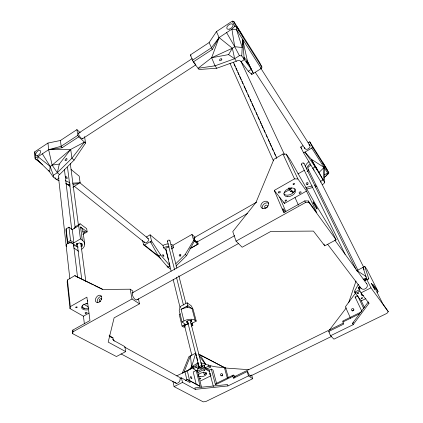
<?xml version="1.0" encoding="UTF-8"?>
<svg xmlns="http://www.w3.org/2000/svg" width="423" height="423" viewBox="0 0 423 423"><rect width="100%" height="100%" fill="white"/><g stroke="black" fill="none" stroke-linecap="round" stroke-linejoin="round"><path stroke-width="0.63" d="M248.264 71.238L251.31 69.314L241.75 55.899L242.659 39.307L247.503 61.361L253.382 73.454L251.859 74.416L248.264 71.238L241.099 61.689A3.664 2.94 -30.3 0 0 236.362 61.213L216.756 68.251L198.995 69.499L193.29 61.906L190.324 54.948L209.099 42.586L216.444 31.614L232.264 21.15L233.708 21.33L259.341 61.948L261.937 67.13L261.218 68.521L253.382 73.454L247.503 61.361L243.828 57.063M80.248 132.669L76.917 129.634L60.441 140.484L47.968 143.064L34.786 151.783L35.183 158.72L42.712 164.7M34.786 151.783L35.183 158.72L39.73 161.739M322.252 184.571L323.886 183.661L324.626 182.25L323.13 179.96L324.087 167.466L311.307 159.222L304.935 152.074L303.598 152.846L320.581 181.393A2.882 1.792 -26.4 0 1 320.745 182.329M42.342 153.829L50.163 166.398L49.681 171.881L37.732 160.148L37.964 156.711L48.64 149.694L61.145 146.273L77.779 135.376L76.917 129.634M59.046 180.711L56.629 179.664L53.203 176.967L53.361 175.281L50.163 166.398L37.964 156.711L35.252 157.647M356.816 270.657L364.795 266.453L367.116 269.768L378.067 291.447L377.126 292.716M81.861 249.179A10.718 6.742 -6.8 0 0 82.305 240.232L80.444 238.91L73.919 242.839L72.291 229.578L68.954 227.183L66.152 228.896L65.972 230.318L67.484 243.627A3.765 2.369 -6.5 0 0 66.485 246.503M73.401 245.832A3.765 2.369 -6.5 0 0 73.285 244.023L72.037 243.162A3.765 2.369 -6.5 0 0 68.288 243.214L67.458 243.606L67.669 242.21L66.152 228.896M78.313 247.127L76.05 246.297L76.341 244.087L79.482 242.913L82.311 243.971L81.999 246.175L80.957 246.561M137.2 299.347A4.182 1.713 61.2 0 1 133.515 297.501A4.182 1.713 61.2 0 1 133.007 292.51L132.7 290.897L130.199 289.205L102.969 289.432L74.845 275.627L67.442 279.952L67.162 281.982L70.028 308.6L83.437 316.198L84.383 323.875M70.028 308.6L70.329 306.606L67.442 279.952M70.329 306.606L86.9 297.163L89.962 320.544L72.872 330.056L72.73 333.71L116.441 356.536L125.71 351.608L124.875 346.643L113.327 340.277L112.952 337.861L109.589 335.989M72.73 333.71L72.872 330.056M53.361 175.281L57.327 172.737L59.32 164.066L70.71 149.419L84.468 142.086L85.578 143.085L74.115 160.095L59.601 174.556A3.416 2.427 -3.4 0 0 58.474 176.888M198.049 363.288L197.7 363.22L198.186 362.707L191.54 366.905L190.477 355.822L183.899 372.346L182.302 373.155L188.965 356.594L195.775 353.105L191.54 366.905L189.002 369.839L176.782 375.83M250.934 375.201A3.252 0.957 64.6 0 1 249.776 375.476A3.252 0.957 64.6 0 1 247.904 372.05L247.164 371.558L233.443 378.305L232.846 376.227L233.237 375.069L235.267 376.364M348.621 302.799L356.007 281.084M241.75 55.899L239.429 55.656L234.68 58.712L215.016 65.824L198.075 68.277L211.648 57.74L219.098 37.562L231.899 29.139L234.776 26.311L236.23 26.485L261.937 67.13M288.317 188.431L290.818 191.751L292.007 190.937M232.846 376.227L215.466 384.787L215.926 383.608L233.237 375.069M320.581 181.393L323.13 179.96L315.188 166.905L304.935 152.074L311.783 148.103L312.359 146.86L309.747 141.8L308.055 142.789M175.994 266.067L186.58 255.608L194.353 241.052M358.329 284.293L354.564 291.14L355.167 292.404M355.436 293.171L345.385 306.823L350.535 318.17M193.29 61.906L212.277 49.486L219.098 37.562L216.444 31.614M216.756 68.251L215.016 65.824L211.648 57.74L228.568 54.609L232.349 48.233L234.707 46.699L242.21 47.524L236.557 29.7L236.23 26.485L233.708 21.33M175.968 263.566L185.2 254.44L193.66 240.428L191.947 234.458L172.949 245.308A7.08 4.378 -14 0 0 171.029 244.261M361.612 311.767L342.72 321.083L343.719 324.097L328.724 331.468L330.522 335.756L353.136 324.69L352.512 323.315L368.29 301.9M72.291 229.578L78.694 225.676L80.09 223.788L86.678 228.653L87.138 231.862L82.866 234.437M353.136 324.69L368.972 303.296L368.518 302.366M74.02 228.526L75.426 226.633L80.09 223.788M329.422 330.035L346.289 307.881M378.067 291.447L373.107 284.489L382.725 303.603L388.282 311.672L386.955 313.343L333.927 339.161L330.522 335.756M189.002 369.839L195.907 365.916L198.181 363.241L198.873 366.561A1.861 0.857 -15.4 0 0 200.01 367.603A1.861 0.857 -15.4 0 0 202.263 366.255L201.417 362.955C208.904 365.461 216.142 367.777 224.296 367.238L225.549 368.042L248.835 369.686M189.895 248.745L197.885 244.23L198.154 243.944L197.308 241.047M59.601 174.556L57.327 172.737L71.905 158.213L84.468 142.086L78.694 136.883L77.779 135.376M323.13 179.96L319.064 172.415L324.087 167.466L324.626 182.25M50.163 166.398L52.129 165.123L70.71 149.419L71.905 158.213L74.115 160.095M324.325 177.433L328.37 173.763L328.824 172.896L326.228 167.915L309.747 141.8M190.731 322.22L191.64 321.533L191.191 319.777M294.456 191.487L292.838 192.402L290.374 189.102L290.744 188.848A5.869 3.754 -24.4 0 0 291.738 187.86M78.26 133.372L192.28 58.554M192.354 60.288L211.331 47.852L219.098 37.562L232.349 48.233L234.68 58.712L236.362 61.213M47.968 143.064L48.64 149.694L62.054 147.77L78.694 136.883M82.385 138.829L195.569 65.026M59.241 177.993L56.629 179.664L54.969 177.623M241.099 61.689L244.235 59.68L242.659 39.307L242.765 44.478M65.676 183.582L68.69 184.888L70.223 183.92M72.825 187.267L80.116 182.667L79.186 176.158L71.064 169.443M67.669 242.21L70.53 240.486L68.954 227.183M67.484 243.627L70.334 241.908L75.088 245.192L73.549 246.112M198.99 366.455L197.821 365.752L198.535 368.602L198.287 368.756A4.13 1.888 -15.4 0 0 197.731 371.225M282.955 154.03L273.893 159.328L256.026 202.342L232.777 231.619L236.06 241.131L242.157 247.238L270.9 231.386L313.422 231.085L324.764 245.832L336.084 239.82L331.78 230.916L314.775 203.019L290.326 159.973L286.265 154.173L282.955 154.03L294.519 178.887L297.929 178.977L306.527 191.048L316.838 212.785L308.261 200.962L304.761 200.914L283.748 212.621L274.268 190.424L294.519 178.887M146.236 237.081L150.112 234.823L162.977 245.462L163.564 247.862L166.139 249.982L168.497 259.563M303.598 152.846L300.716 147.061L302.974 145.745M142.614 240.539L143.529 244.737L144.486 245.017L151.519 240.946L150.112 234.823M297.951 173.922L304.237 170.332M169.644 265.448L160.671 254.953L158.445 256.216L150.366 241.612L151.249 242.543M312.613 168.375L315.188 166.905L311.307 159.222L319.064 172.415M171.331 248.967L173.562 247.698L172.949 245.308M307.066 171.632L308.732 170.681M194.194 237.678L256.772 202.078M196.848 242.115L247.397 213.504M284.161 192.698L289.327 189.768M190.181 248.449L198.154 243.944M290.818 191.751L291.939 191.117M325.171 176.449L326.202 175.868L327.661 173.092L328.824 172.896L312.359 146.86M158.154 254.969L158.445 256.216L167.868 267.183L170.072 265.945M83.437 316.198L88.957 313.099M274.268 190.424L284.494 203.405L306.527 191.048M132.113 292.975L234.675 235.653M73.057 331.754L132.029 298.966L139.463 303.873L114.115 317.853L108.177 342.101L125.71 351.608M236.06 241.131L305.506 202.517L309.012 202.559L336.084 239.82M137.036 299.748L238.54 243.495M191.46 326.107L192.867 325.361L190.826 323.944L196.224 321.094L193.2 309.557L191.333 305.892L187.14 302.799L180.372 306.448L179.183 310.329L182.027 321.977L185.406 324.288L182.064 326.059L179.246 314.463L180.346 313.877M182.027 321.977L183.952 320.951L181.081 309.308L187.87 305.655L192.074 308.732L195.088 320.285L196.224 321.094M188.383 323.463L183.672 325.953L184.999 326.857M324.356 174.805L327.661 173.092L311.783 148.103M364.626 280.692L368.787 278.746L364.795 266.453M192.291 368.174L184.988 371.796L186.881 379.907M368.787 278.746L366.889 279.703L363.019 267.362L364.076 269.625M192.93 367.428L193.248 368.74L196.235 367.227L198.535 368.602M202.231 366.165L204.298 365.298A4.114 1.898 -15.4 0 1 202.495 367.883A4.114 1.898 -15.4 0 1 197.673 368.645M368.972 303.296L360.951 292.875L358.228 287.423L359.915 286.572M187.262 370.643L190.07 382.619L181.462 377.871L180.018 378.596A3.41 2.654 -63.6 0 1 178.289 382.757A3.41 2.654 -63.6 0 1 174.794 382.085M201.491 387.119L197.552 371.241L196.219 370.453L193.216 371.97L196.357 384.904M197.552 371.241L204.832 367.571L209.089 370.167L213.377 386.537M364.393 307.368L361.29 300.875L355.399 293.393L354.775 292.082L359.836 289.533M204.177 365.181L204.912 368.021L208.735 366.096L210.464 367.164L206.604 369.105M197.885 372.584L205.181 368.914L209.438 371.5M355.399 293.393L359.904 291.13M185.327 380.615L187.5 379.526L200.142 386.358L196.219 370.453M174.086 386.633L182.498 382.408L195.262 389.334L227.939 385.935L248.486 375.883L252.737 378.691L205.752 401.57L203.236 401.85L174.086 386.633L172.896 381.155M360.951 292.875L370.976 287.846L388.282 311.672M209.089 370.167L211.299 369.062L213.023 370.125L216.576 383.455M361.829 311.217L355.103 296.988L357.636 295.719L363.637 308.325M203.616 372.013L204.251 374.514L206.006 373.636M200.608 380.901L211.066 375.693M361.29 300.875L365.89 298.58M342.81 322.051L359.508 313.824M234.115 376.845L343.079 323.225M352.512 323.315L353.702 322.738M250.516 376.01L331.558 336.407M211.648 57.74L232.349 48.233M364.557 280.809L365.604 280.354M80.603 243.886L81.639 243.5L81.999 246.175M363.146 279.243L366.614 277.974M305.887 187.474L312.169 185.956M314.68 185.353L315.933 185.052M306.305 189.097L312.565 187.59M315.072 186.992L316.949 186.538M70.71 149.419L48.64 149.694L52.129 165.123L59.32 164.066M68.69 184.888L69.959 184.714M73.126 184.275L78.831 183.482M72.507 183.191L80.116 182.667M191.64 321.533L190.921 320.29L188.367 320.433L186.548 321.818L187.289 323.056L188.558 322.982M288.597 188.024L290.495 188.235M200.719 362.955L201.417 362.955M76.277 243.822L77.404 244.24M65.242 180.637L69.441 182.482M112.952 337.861L109.086 335.947M200.142 386.358L187.5 379.526M76.383 276.605L93.372 284.943M94.541 285.52L102.741 289.549M225.57 368.126L200.19 355.013L205.779 364.457M225.29 368.095L198.599 354.009M121.052 353.914L176.375 383.375M124.563 347.082L181.631 378.5M82.326 305.105L82.638 307.648L84.341 308.637M83.696 304.148L87.989 306.68M193.248 368.74L197.594 371.299M74.845 275.627L75.87 276.277M366.128 276.499L356.827 270.535L357.403 271.703M228.568 54.609L234.68 58.712M182.064 326.059L183.54 327.053L185.094 326.953L184.809 326.662A2.871 1.481 -14.9 0 1 185.438 325.06L186.675 324.404A2.871 1.481 -14.9 0 1 188.129 324.103M73.782 247.931L78.572 251.209M70.53 240.486L73.919 242.839M75.426 226.633L75.928 226.992M82.305 240.232L80.523 227.019L87.138 231.862M167.133 266.12L170.03 268.885M361.173 293.948L361.337 294.075A4.711 2.242 -23.5 0 0 362.088 294.302M68.706 184.772L70.234 185.993M144.486 245.017L159.794 257.184M66.691 183.735L69.753 186.168M143.529 244.737L160.888 258.516M358.228 287.423L358.376 287.54A4.489 2.178 -23.7 0 0 360.005 287.809M74.242 186.194L144.84 242.707M79.683 182.657L148.166 238.503M185.2 254.44L186.58 255.608M193.66 240.428L197.885 244.23M191.947 234.458L195.225 237.446M328.724 331.468L329.316 332.066M109.234 335.074L111.334 337.575M112.597 339.072L114.273 341.075M355.103 296.988L355.891 297.966M354.775 292.082L355.489 292.991M359.598 289.464L358.82 288.449L360.523 287.587A3.659 3.22 -29 0 0 365.625 288.602A3.659 3.22 -29 0 0 366.572 283.606M327.74 244.42L361.12 288.444M198.974 355.621L205.652 364.52M190.324 54.948L191.069 55.947M334.81 240.127L366.688 283.764M48.65 170.39L53.203 176.967M52.129 165.123L57.327 172.737M300.716 147.061L301.784 148.685M151.519 240.946L160.671 254.953M255.275 72.28L304.972 148.653M313.655 169.332L313.406 168.973L313.633 169.507M261.218 68.521L236.557 29.7L231.899 29.139L234.707 46.699L239.429 55.656M260.695 68.066L310.096 145.771M62.054 147.77L61.145 146.273L60.441 140.484M314.019 170.199L313.755 169.734M212.277 49.486L209.099 42.586M226.606 32.619L234.707 46.699M327.196 170.321L322.5 162.168L324.631 166.265M320.385 180.996L363.563 266.982M366.847 279.566L370.976 287.846M243.431 37.869L241.343 33.634L237.012 26.776L239.09 31.006M308.108 169.063L358.091 270.524M303.878 163.241L355.78 269.044M232.264 21.15L234.776 26.311M301.504 164.605L345.12 254.366M251.294 73.227L251.859 74.416M286.265 154.173L297.929 178.977M308.261 200.962L309.012 202.559M240.957 61.388L284.43 154.469M304.761 200.914L305.506 202.517M323.933 244.045L324.764 245.832M292.187 190.963L292.838 192.402M294.995 197.515L298.469 205.181M233.385 62.234L276.758 158.08M234.046 63.952L235.135 66.353M235.949 68.151L237.033 70.551M237.848 72.354L238.937 74.755M239.751 76.552L241.105 79.556M241.924 81.359L243.008 83.759M244.092 86.16L245.181 88.56M245.721 89.761L246.81 92.161M247.894 94.562L248.983 96.962M250.067 99.363L251.151 101.763M251.965 103.561L253.324 106.564M253.869 107.765L254.953 110.165M256.042 112.566L257.126 114.966M257.94 116.769L259.299 119.767M260.113 121.57L261.197 123.971M261.742 125.171L263.101 128.169M263.915 129.972L264.999 132.373M266.083 134.773L267.172 137.174M268.256 139.574L269.345 141.975M269.885 143.175L271.513 146.776M272.058 147.976L273.142 150.376M274.231 152.782L275.315 155.183M276.129 156.981L276.674 158.181M289.898 188.05L290.374 189.102M230.001 63.36L273.401 160.777M283.849 201.919L284.494 203.405M279.672 197.287L285.837 211.585M167.402 266.041L167.868 267.183M243.828 58.49L244.235 59.68M251.59 374.979L252.737 378.691M247.164 371.558L248.486 375.883M225.549 368.042L228.283 377.734M224.296 367.238L227.363 378.167M227.939 385.935L227.553 384.544L194.918 387.902L195.262 389.334M211.299 369.062L215.466 384.787M210.12 365.874L210.464 367.164M208.396 364.8L208.735 366.096M204.832 367.571L205.181 368.914M187.14 302.799L187.87 305.655M192.211 322.802L192.867 325.361M169.898 240.692L176.883 268.113M178.834 275.77L185.819 303.196M190.202 320.412L201.898 366.334A1.491 0.687 -15.4 0 1 199.746 367.418A1.491 0.687 -15.4 0 1 199.714 366.202A1.491 0.687 -15.4 0 1 201.898 366.334M195.775 353.105L196.42 355.664M196.743 356.943L197.705 360.782M167.408 241.152L174.625 269.89M176.55 277.557L183.45 305.02M187.458 320.988L199.006 366.974M186.844 321.295L187.289 323.056M195.907 365.916L196.235 367.227M169.285 262.752L169.76 264.671M165.763 249.401L171.109 271.122M173.155 279.429L180.071 307.542M184.317 324.79L191.862 355.457M181.462 377.871L182.498 382.408M138.448 298.712L139.463 303.873M130.199 289.205L132.029 298.966M84.537 136.576L85.578 143.085M82.919 230.974L84.727 244.145M78.694 225.676L80.444 238.91M70.266 163.452L78.392 224.994M80.814 243.325L85.827 281.3M67.484 167.191L75.12 227.251M77.192 243.574L81.671 278.831M75.913 245.224L76.05 246.297M64.402 169.385L71.741 229.583M73.496 243.981L77.568 277.356M58.49 177.026L69.858 278.82M77.52 243.722A2.268 1.433 -7.1 0 1 77.092 243.5M80.523 227.019A10.527 6.784 -6.4 0 1 82.876 231.867M183.952 320.951A8.222 4.262 -15 0 1 195.088 320.285M181.081 309.308A8.106 4.325 -14.9 0 1 192.074 308.732M196.938 241.898A2.596 0.724 60.4 0 1 194.823 240.142A2.596 0.724 60.4 0 1 194.638 237.71M195.754 64.534A3.627 0.481 58.5 0 1 194.606 63.117M194.226 62.556A3.627 0.481 58.5 0 1 193.845 61.959M307.405 184.576A1.031 0.783 -34.4 0 1 308.05 184.121M308.922 144.645A2.945 2.115 -33.6 0 1 308.563 148.663A2.945 2.115 -33.6 0 1 304.634 147.558M289.586 189.589A2.712 0.296 60.5 0 1 289.332 189.361M289.142 189.123A2.712 0.296 60.5 0 1 288.92 188.811M306.464 168.994A7.72 4.949 -27.1 0 1 310.202 163.944M308.415 169.327A2.818 1.814 -26.9 0 1 308.219 167.233A2.818 1.814 -26.9 0 1 310.852 165.578M305.343 166.71A7.693 4.954 -27.2 0 1 309.065 161.66M82.855 138.178A3.426 1.153 55.2 0 1 79.767 136.56A3.426 1.153 55.2 0 1 79.228 133.007M180.721 256.121A0.957 0.698 -49.9 0 1 180.854 255.915M162.977 245.462A7.08 4.378 -14 0 1 168.428 243.923M163.564 247.862A7.101 4.373 -14 0 1 169.031 246.318M171.638 246.657A7.101 4.373 -14 0 1 173.562 247.698M147.564 238.154A2.681 1.845 -50.3 0 1 147.59 241.85A2.681 1.845 -50.3 0 1 144.164 241.734M196.928 241.723A2.596 0.724 60.4 0 1 194.844 240.201A2.596 0.724 60.4 0 1 194.696 237.742M166.139 249.982A2.596 1.602 -14.1 0 1 166.16 248.158A2.596 1.602 -14.1 0 1 168.793 247.08M284.187 212.335A4.494 0.603 60.7 0 1 282.839 208.698A4.494 0.603 60.7 0 1 285.303 211.891M294.884 188.769A6.149 3.897 -24.3 0 1 292.774 193.115L291.484 193.993A6.149 3.897 -24.3 0 1 283.817 193.861M262.366 208.645A4.325 3.268 -39.8 0 1 263.92 204.113A4.325 3.268 -39.8 0 1 268.679 203.183M88.809 307.965A5.668 3.151 -9.1 0 1 82.638 307.648M87.254 303.656A5.414 3.04 -8.9 0 1 85.864 303.825M97.502 302.593A4.05 2.739 -56.2 0 1 98.136 298.559A4.05 2.739 -56.2 0 1 101.605 296.343M99.997 301.414A1.518 1.026 -56.2 0 1 99.283 300.124A1.518 1.026 -56.2 0 1 100.674 298.659A1.518 1.026 -56.2 0 1 101.631 299.695M100.616 301.245A1.518 1.026 -56.2 0 1 100.304 301.377M88.069 309.773A5.679 3.146 -9.1 0 1 81.565 307.431A5.679 3.146 -9.1 0 1 87.81 303.518M87.778 301.065A0.999 0.56 -9 0 1 87.376 300.589M363.669 295.645A4.722 2.237 -23.5 0 1 361.321 293.795M352.66 311.048A1.206 1.089 -33.2 0 1 353.966 309.953M301.916 164.885A1.369 0.894 -26.7 0 1 301.541 163.791A1.369 0.894 -26.7 0 1 303.064 162.913A1.369 0.894 -26.7 0 1 303.968 163.706M206.175 372.875A4.315 1.951 -15.5 0 1 204.251 374.514M198.524 375.058A4.315 1.951 -15.5 0 1 198.091 374.672M234.046 378.077A3.231 1.026 65 0 1 234.49 376.734M222.17 375.968A1.153 0.952 -62.9 0 1 222.646 374.926M210.363 374.144A0.746 0.333 -15.8 0 1 209.448 374.017A0.746 0.333 -15.8 0 1 210.358 373.477M167.82 241.649A1.269 0.798 -14.2 0 1 167.593 240.65A1.269 0.798 -14.2 0 1 169.115 240.095A1.269 0.798 -14.2 0 1 169.872 240.904M186.929 306.828C187.812 307.833 188.246 305.686 186.929 306.828M199.973 378.733C200.925 379.579 201.348 377.623 199.973 378.733M203.923 370.463C204.885 371.352 205.335 369.321 203.923 370.463M366.725 278.731C363.997 281.374 363.283 279.206 366.725 278.731M221.795 59.469L221.684 59.733A1.332 0.793 -38.3 0 1 220.251 60.743A1.332 0.793 -38.3 0 1 219.548 59.966L219.659 59.701A1.332 0.793 -38.3 0 1 221.092 58.691A1.332 0.793 -38.3 0 1 221.795 59.469M193.797 366.286L191.466 367.687L193.797 366.286M247.767 63.487L246.45 61.229L247.767 63.487M316.964 169.322L315.955 167.524L316.964 169.322M66.818 158.778L66.649 158.71A1.221 0.687 -48.5 0 0 65.385 159.45A1.221 0.687 -48.5 0 0 65.274 160.661L65.443 160.729A1.221 0.687 -48.5 0 0 66.707 159.989A1.221 0.687 -48.5 0 0 66.818 158.778M374.746 289.364L371.452 283.373L374.746 289.364M84.262 232.253A0.666 0.428 -7.3 0 0 85.309 231.873A0.666 0.428 -7.3 0 0 84.383 231.503A0.666 0.428 -7.3 0 0 84.262 232.253M306.955 184.317A1.036 0.783 -34.5 0 0 308.007 182.948A1.036 0.783 -34.5 0 0 306.368 183.096A1.036 0.783 -34.5 0 0 306.955 184.317M229.208 29.176A3.622 2.057 -37.3 0 0 232.93 24.566A3.622 2.057 -37.3 0 0 227.632 25.93A3.622 2.057 -37.3 0 0 229.208 29.176M65.697 177.131A1.206 0.476 55.3 0 0 67.056 178.548A1.206 0.476 55.3 0 0 66.538 176.904A1.206 0.476 55.3 0 0 65.697 177.131M37.695 155.542A3.231 1.729 -49 0 0 40.508 150.921A3.231 1.729 -49 0 0 36.267 152.719A3.231 1.729 -49 0 0 37.695 155.542M162.786 255.095A0.968 0.328 60.3 0 0 163.738 256.38A0.968 0.328 60.3 0 0 163.426 255.085A0.968 0.328 60.3 0 0 162.786 255.095M180.013 255.994A0.962 0.698 -49.9 0 0 180.753 254.54A0.962 0.698 -49.9 0 0 179.331 254.963A0.962 0.698 -49.9 0 0 180.013 255.994M278.974 192.92A1.079 0.687 -23.7 0 0 280.338 191.793A1.079 0.687 -23.7 0 0 278.672 191.762A1.079 0.687 -23.7 0 0 278.974 192.92M287.656 196.679A6.16 3.892 -24.3 0 0 295.566 190.255A6.16 3.892 -24.3 0 0 286.149 190.022A6.16 3.892 -24.3 0 0 287.656 196.679M263.973 208.671A4.341 3.273 -39.8 0 0 268.468 202.813A4.341 3.273 -39.8 0 0 261.774 203.326A4.341 3.273 -39.8 0 0 263.973 208.671M265.797 207.947A1.623 1.227 -39.8 0 0 267.479 205.758A1.623 1.227 -39.8 0 0 264.978 205.938A1.623 1.227 -39.8 0 0 265.797 207.947M313.596 203.357A4.188 0.36 60.7 0 0 317.081 209.073A4.188 0.36 60.7 0 0 314.59 203.86A4.188 0.36 60.7 0 0 313.596 203.357M293.551 184.513A0.814 0.518 -25 0 0 294.593 183.651A0.814 0.518 -25 0 0 293.345 183.619A0.814 0.518 -25 0 0 293.551 184.513M285.599 201.099A0.793 0.497 -23.7 0 0 286.609 200.28A0.793 0.497 -23.7 0 0 285.388 200.264A0.793 0.497 -23.7 0 0 285.599 201.099M299.743 193.29A1.068 0.666 -24.9 0 0 301.118 192.179A1.068 0.666 -24.9 0 0 299.495 192.148A1.068 0.666 -24.9 0 0 299.743 193.29M85.504 313.316A0.978 0.534 -9.1 0 0 87.038 312.771A0.978 0.534 -9.1 0 0 85.684 312.37A0.978 0.534 -9.1 0 0 85.504 313.316M99.067 302.122A4.066 2.739 -56.2 0 0 101.086 295.703A4.066 2.739 -56.2 0 0 95.593 298.839A4.066 2.739 -56.2 0 0 99.067 302.122M76.04 307.674A0.746 0.412 -8.5 0 0 77.208 307.257A0.746 0.412 -8.5 0 0 76.161 306.945A0.746 0.412 -8.5 0 0 76.04 307.674M352.491 310.794A1.211 1.089 -33.4 0 0 353.718 309.128A1.211 1.089 -33.4 0 0 351.698 309.076A1.211 1.089 -33.4 0 0 352.491 310.794M361.543 298.596A0.809 0.381 -23.2 0 0 362.648 297.855A0.809 0.381 -23.2 0 0 361.469 297.919A0.809 0.381 -23.2 0 0 361.543 298.596M357.842 293.625A0.619 0.296 -23.2 0 0 358.678 293.054A0.619 0.296 -23.2 0 0 357.773 293.097A0.619 0.296 -23.2 0 0 357.842 293.625M190.599 377.057A1.179 0.449 65.2 0 0 191.624 378.733A1.179 0.449 65.2 0 0 191.471 377.152A1.179 0.449 65.2 0 0 190.599 377.057M221.752 375.74A1.158 0.952 -62.7 0 0 222.165 373.81A1.158 0.952 -62.7 0 0 220.499 374.635A1.158 0.952 -62.7 0 0 221.752 375.74M200.38 376.771A4.32 1.946 -15.5 0 0 206.651 373.652A4.32 1.946 -15.5 0 0 200.333 373.308A4.32 1.946 -15.5 0 0 200.38 376.771"/></g></svg>
